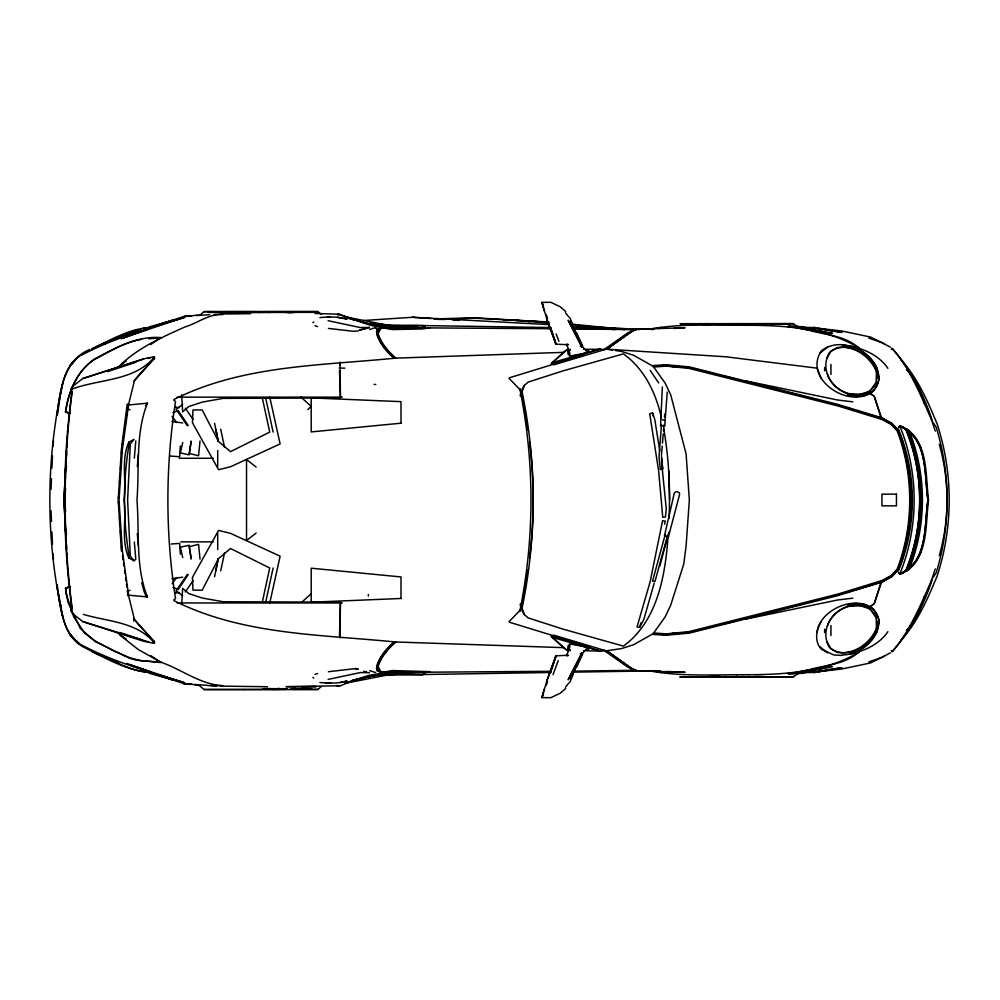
<?xml version="1.0" encoding="UTF-8"?>
<svg xmlns="http://www.w3.org/2000/svg" width="1000" height="1000" viewBox="0 0 1000 1000"><rect width="100%" height="100%" fill="white"/><g stroke="black" fill="none" stroke-linecap="round" stroke-linejoin="round"><path stroke-width="1.5" d="M339.938 637.875L340.438 602.163L223.075 601.737L202.387 598.05L188.85 593.612L182.638 588.325L181.75 603.763M339.5 635.688L340.438 602.163M877.375 621.375C877.85 643.1 846.975 662.475 829.362 647.4C812.862 618.212 858.688 587.362 876.325 616.75M127.463 405.062L147.425 403.188C135.262 433.587 139.525 468.062 136.962 500.062C139.525 532.062 135.262 566.538 147.425 596.938L127.463 595.062M669.075 518.462C670.3 488.413 668.962 458.062 663.637 428.45M877.375 378.625C877.85 356.9 846.975 337.525 829.362 352.6C812.862 381.788 858.688 412.638 876.325 383.25M65.338 492.6L65.5 488.125M153.463 356.9L143.488 358.875L82.863 378.512L72.9 386.138L70.987 389.4L72.1 392.175C62.825 463.762 62.825 536.362 72.1 607.95L70.987 610.725L72.9 613.987L82.863 621.613L143.488 641.25L153.463 643.225M51.025 489.375L51.487 478.688M51.95 468L52.488 455.775M52.888 446.613L53.463 440.85M64.338 500.062L64.488 497.013M64.7 492.45L65.5 475.688M65.788 469.6L66.513 454.363M66.875 446.75L67.237 439.125M662.362 386.987L660.55 425.838L664.725 425.775L667.25 392.075M57.287 415.288C60.888 395.3 60.975 367.938 80.1 355.8M66.487 452.663L63.975 500.062L66.525 549.237M66.8 446.55L67.05 441.962L66.787 446.425M57.013 415.387C59.65 391.213 64.125 359.7 89.825 349.462M66.525 450.887L63.975 500.062L66.487 547.463M180.312 445.988L179.675 456.737L169.775 456M118.488 498.525L119 490.812M119.525 483.1L119.95 476.925M120.463 469.212L120.988 461.5M121.512 453.787L121.825 449.162M68.713 413.462L65.812 411.675C68.388 391.438 77.312 369.812 95.55 358.938C110.125 351.425 124.612 342.088 141.088 339.487M66.125 470.213L66.463 465.737M105.087 343.8L105.825 342.688M661.488 424.712L659.013 456.912L660.3 469.475L662.7 469.038L661.525 456.425M664.463 417.137L664.7 414.05M927.6 503.038C924.237 526.962 927.625 563.55 899.712 573.488L898.487 572.938L902.05 572.875C928.15 559.538 924.388 524.6 927.837 500C924.262 475.325 928.55 437.05 899.712 426.512L898.487 427.062L902.05 427.125C927.237 439.8 924.463 473.137 927.6 496.962M661.475 455.213L662.225 446.125M662.475 443.088L663.225 434M663.487 430.962L663.988 424.9M134.325 542.038L135.8 559.212L134.075 560.75L128.775 557.913L128.837 557.175M134.325 458.088L135.8 440.913M137.287 466.575L138.387 454.4M668.188 535C665.362 574.9 657.913 620.887 623.438 646.112L562.987 629.125L528.225 617.925L524.338 614.6L521.7 609.862C537.025 537.587 537.025 462.413 521.7 390.138L524.338 385.4L528.225 382.075L562.987 370.875L623.438 353.888C644.325 368.775 656.137 393.35 661.413 417.9M200.025 441.012L198.575 455.75L189.275 453.475L191.15 441.938M61.2 392.6L61.388 391.062M127.238 404.113L121.4 449.1L118.2 500.062L121.4 551.025M122.45 444.663L123.075 440.163M123.5 437.163L123.912 434.162M124.55 429.663L124.963 426.662M125.588 422.163L126.013 419.162M126.425 416.175L126.85 413.175M127.475 408.675L128.1 404.175M527.913 569.7L521.763 607.212L524.338 614.6M529.6 557.625C534.375 519.412 534.375 480.588 529.6 442.375M191.088 441.037L189.1 454.888L180.362 452.912L182.738 442.512M900.45 572.375C918.7 526.538 918.7 473.462 900.45 427.625M339.6 365.087L340.062 362.125L340.438 397.95L223.075 398.387L202.387 402.075L188.85 406.512L182.638 411.8L181.688 394.825M520.163 605.312L520.4 603.825M565.7 688.512L560.163 693.263L550.812 697.688L541.888 697.625L547.238 679.712L556.038 655.65L547.112 679.963M568.337 644.987L567.55 649.375L568.475 649.862M70.987 610.725L71.912 608.387C62.225 536.538 62.225 463.575 71.912 391.737L70.987 389.4M583.737 349.275L605.588 349.338L553.825 364.787L551.85 363.988L552.1 362.625L567.112 349.637L570.138 349.575M542.125 696.888L544.163 689.262M214.575 576.8L218.125 558.7M62.925 382.688C45.487 459.475 45.487 540.65 62.925 617.438M215.812 570.862L218.225 558.862M664.613 524.113L665.225 521.112L662.575 520.675L650.088 581.975L637.038 626.912L639.625 627.337L643.863 619.4L654.2 583.15M220.725 570.825L224.575 552.775M903.288 555.575C914.237 514.312 913.787 469.263 897.688 429.4C916.237 473.638 916.237 526.362 897.688 570.6L903.288 555.575C900.925 568.425 891.762 577.163 880.7 582.537L837.487 595.7L689.287 633.125L665.775 635.275L652.362 634.362L654.025 633L666.513 633.862L689.1 631.587L837.8 594.1L881.562 580.625L890.913 575.763L897.188 569.175C913.888 524.95 913.888 475.05 897.188 430.825L890.913 424.237L881.562 419.375L837.8 405.9L689.1 368.413L666.513 366.138L654.025 367L652.362 365.637L665.775 364.725L689.287 366.875L837.487 404.3L880.7 417.463C891.762 422.837 900.925 431.575 903.288 444.425M939.287 555.763C949.587 519.375 949.587 480.625 939.287 444.237M918.238 528.737L912.513 555.325L906.363 570.9M262.25 602.438L269.725 568.013L230.512 548.5L218.575 558.587L202.15 590.225L192.975 590.1L192.425 577.425L218.575 530.4L230.512 533.362L280.125 556.188L269.8 602.8M265.637 602.438L273.113 568.013M569.538 645.238L568.962 649.5M520.037 390.2L520.337 388.913M665.212 534.525L652.55 581.125L655 581.487L667.237 536.712M667.5 536.688L668.55 536.375L679.562 494.588L679.375 492.8L677.225 491.75M659.812 565.913L668.95 532.125M639.625 627.337L640.913 622.863M919.975 554.475L921.287 550M154.012 359.237C155.963 357.362 152.125 356.6 154.562 357.575L154.012 358.688M931.725 581.125C922.887 606.737 910.263 631.587 892.025 651.838C910.275 630.837 920.575 604.663 931.963 579.637M551.237 670.325L555.788 656.325L553.638 663.037M930.738 582.725L935.263 568.9M546.25 685.425L547.55 681.525M584.837 353.212L569.825 356.1L569.575 351.975L566.5 344.225M550.237 673.25L553.513 663.462M553.038 674.65L558.188 660.7M524.338 385.4L521.763 392.788L527.913 430.3M542.8 695.475L543.55 693.462M906.988 571.075C925.562 526.312 925.562 473.688 906.988 428.925M905.875 570.737C924.375 526.188 924.375 473.812 905.875 429.263M905.588 571.188C924.35 526.413 924.35 473.587 905.588 428.812M930.2 584.062L924.7 597.863L923.6 597.25M817.062 631.838C820.938 604.575 871.825 588.962 879.35 621.062L876.762 632.388C868.938 643.863 857.212 655.062 842.412 654.912M898.3 571.087C917.013 526.438 917.013 473.562 898.3 428.913M908.9 569.8C926.9 525.938 926.9 474.062 908.9 430.2M134.075 560.75L130.312 556.188L127.613 500.062L130.312 443.925L134.075 439.375L128.775 442.212C120.825 460.125 126.662 481.125 124.1 500.062C126.662 519 120.825 540 128.775 557.913M569.888 682.175L573.15 674.488M154.012 641.438L154.562 642.537C152.125 643.525 155.963 642.763 154.012 640.875M821.188 621.55C816.15 630.075 814.038 641.675 821.612 649.438L833.863 654.975L841.8 655.4M380.275 658.775L376.5 668.15L376.938 670.788L381.125 672.212M576.625 666.75L583.062 652.763L587.062 648.088M827.4 625.925C832.913 608.725 854.05 600.375 869.987 608.75L876.2 617.987L876.45 628.75C869.688 643.688 853.775 655.062 836.938 652.325L831.025 648.763L826.963 641.925M566.5 655.775L569.575 648.025L569.825 643.9L584.837 646.787M581.95 652.763L568.162 679.775L582.075 652.825L580.188 653.85M541.888 697.625L542.625 696.15M260.1 312.438L261.45 311.663L261.825 312.362M570.438 679L582.438 654.237L581.575 654.912M380.275 341.337L376.5 331.975L376.938 329.325C380.025 327.762 422.45 323.762 381.125 327.612L377.25 334.312L380.875 342.5L391.275 354.875L395.775 358.137L563.55 352.35L567.112 349.637L570.188 349.663M826.963 358.075L831.025 351.238L836.938 347.675C853.775 344.938 869.688 356.312 876.45 371.25L876.2 382.013L869.987 391.25C854.05 399.637 832.9 391.262 827.4 374.075M909.938 626.975L917.625 614.05M736.05 324.35L737.412 323.738L736.912 324.663M873.925 390.387L876.762 386.138L879.35 378.938L876.762 367.612C866.462 349 840.375 336.75 821.612 350.562C801.8 378.85 850.65 411.3 873.925 390.387L870.175 393.338L863.525 395.925M737.775 676.287L736.05 676.35M119.3 367.188L121.025 364.6L126.175 361.112M188.238 574.562L178.2 589.55L172.913 587.375M187.338 574.425L176.05 590.837L182.7 595.65M185.312 591.9L193.175 580.662M154.388 357.15C133.95 381.388 99.438 378.762 71.787 389.15M603.737 650.4L606.45 650.85L621.712 648.512L633.65 644.7L653.162 633.675L665.163 616.875L670.7 605.188L683.75 564.075L686.087 546.163L689.35 500L686.087 453.837L670.7 394.812L665.163 383.125L653.162 366.325L633.65 355.3L621.712 351.488L615.6 350.55M145.7 405.562L147.425 403.188L146.2 403.738M172.075 583.825L176.612 577.65M133.637 381.763L138.2 375.737L153.15 360.037L154.325 358.263L153.338 358.013M118.138 367.375C136.375 348.425 161.188 337.65 184.85 326.987C197.438 323.237 209.288 313.612 222.95 314.438L214.15 314.5M565.475 687.225L569 682.8M887.9 631.65C881.413 641.338 871.1 647.537 860.263 651.287M858.787 347.738L857.675 349.087L850.05 345.825L858.787 347.738C826.237 328.275 786.55 325.55 749.362 325.262C715.8 325.513 681.85 323.038 648.662 329.325M570.138 650.425L567.112 650.362L563.55 647.65L395.775 641.988L391.275 645.25L380.875 657.625L377.25 665.812L381.125 672.513L388.925 672.463M72.1 363.988L75.537 359.925M380.875 657.438L391.275 645.25M69.575 365.763L77.387 357.4M380.262 327.488L377.125 330.925L376.75 334.188C379.862 343.8 386.488 351.863 394.175 358.263L395.775 358.137C388.312 351.525 381.575 343.738 378.288 334.188L378.725 330.988L381.925 327.488L390.112 327.725M723.587 623.975L837.675 594.9L871.462 585.062L881.625 581.675L891.35 576.312L897.688 569.675C914.65 525.138 914.65 474.862 897.688 430.325L891.35 423.688L881.625 418.325L874.488 396.788L870.113 393.212C888.225 380.312 874.688 355.975 858.05 349.212L859.275 348.475C846.213 336 827 335.037 810.35 330.688M150.5 362.562L134.438 380.662L128.713 403.925L122.375 449.288L119 500.062L122.375 550.837L128.713 596.2L134.438 619.462L150.5 637.562M932.825 577.55L936.087 573.112C950.738 525.55 950.738 474.45 936.087 426.887L932.825 422.45M568.538 344.775L555.975 344.162L547.112 320.037M307.838 409.613L311.137 406.325L300.788 397M906.538 630.212L909.812 626.975L917.562 614.05L924.887 597.362L923.475 598.1M906.575 630.3L909.875 627.038L917.562 614.05L924.825 597.425L917.5 614.475L910.113 627.038L906.975 630.075M900.975 640.225C917.712 621.987 927.7 598.688 937.138 576.075C953.213 526.638 953.213 473.363 937.138 423.925C927.7 401.312 917.712 378.013 900.975 359.775M563.55 352.35L551.112 363.988L583.062 355.238M301.938 602.087L311.137 593.8M381.925 672.638L378.725 669.125L378.288 665.925C381.575 656.375 388.312 648.587 395.775 641.988L394.175 641.862C386.488 648.263 379.862 656.312 376.75 665.925L377.125 669.188L380.262 672.638L390.112 672.387M199.537 315.387L204.088 311.663L205.387 311.588L317.825 311.588L321.238 314.375M312.9 689.45L317.825 689.45L321.238 686.65M863.525 604.075L870.113 606.788L874.488 603.212L881.625 581.675L848.575 591.55M568.962 350.5L569.538 354.762M810.35 669.312C827 664.963 846.213 664 859.275 651.525L858.05 650.788C874.688 644.025 888.225 619.688 870.113 606.788L874.175 603.825L881.562 580.625L882.6 581.925L891.712 576.875L898.175 570.163C915.413 525.35 915.413 474.65 898.175 429.837L891.712 423.125L882.6 418.075L881.562 419.375L874.175 396.175L870.175 393.338M819.762 353.275L827.588 347.175M256.15 533.05L246.525 540.5L246.525 459.562L256.15 467.038M606.562 349.4L632.85 330.688L636.725 329.45M664.362 420.363L662.387 419.688M676.3 491.512L674.338 492.987L664.488 535.638L668.55 536.375M603.737 349.6L606.45 349.15L627.8 333.825M312.863 322.688L313.788 322.013M612.55 350.087L606.45 349.15L623.125 337.025M182.7 404.475L176.05 409.275L187.338 425.7M569.763 350.262L568.9 350.2L569.7 349.888M858.05 650.788L863.962 646.787M150.662 344.55L160.975 337.575C136.575 335.812 115.763 347.9 94.925 358.688C77.3 370.65 68.325 391.575 65.388 412.113L70.512 413.15M636.725 670.55L632.85 669.312L606.562 650.6M425.688 672.275L422.425 674.425L395.087 673.438L391.525 671.712L425.688 672.275L391.525 671.712M765.288 676.963L680.05 676.963L792.487 676.963L800.612 672.463M663.75 426.388L664.725 425.775M211.25 685.5L222.95 685.688C200.712 684.725 181.425 669.312 160.85 662.175L141.088 660.638L129.95 657.862L114.25 651.225L95.55 641.188L84.838 633.25L73.7 616.812L66.188 593.862L65.812 588.438L68.713 586.663M631.65 331.55L635.5 329.275L685.037 327.725L674.15 328.462M130.312 443.925L129.025 444.675C122.95 480.275 122.95 519.85 129.025 555.45L130.312 556.188M92.287 349.513L92.163 348.713C109.838 340.462 127.975 329.412 147.7 327.7M424.825 673.538L422.725 674.737L395.4 674.237L393.125 673.375M923.6 402.75L924.887 402.45L930.2 415.938M858.787 652.262L850.05 654.175L857.675 650.913L858.787 652.262C826.237 671.725 786.55 674.45 749.362 674.737C715.8 674.488 681.85 676.963 648.662 670.675L660.788 671.2M890.362 652.825L882.05 657.312L868.763 661.925M636.3 670.3L573.075 671.175M568.475 350.138L567.55 350.625L568.337 355.012M92.163 348.713L116.037 337.762L137.275 329.862M635.562 670.55L634.7 670.975L626.875 666.488L605.462 651.4L608.288 652.025L628.725 666.488L636.237 671.038L637.1 670.612M81.45 355.238C113.925 337.987 149.588 328.038 184.6 317.387L151.8 327.362L182.812 317.7L121.088 338.688L148.45 328.8L123.8 337.762M884.513 656.025L870.662 662.913L842.05 668.95L814.188 672.212M899.587 574.35C928.925 563.562 925.238 525.25 928.525 500C925.238 474.75 928.925 436.438 899.587 425.65M391.525 328.413L395.087 326.688L422.425 325.7L425.688 327.85L391.525 328.413L425.688 327.85M587.587 352.25L579.612 355L570.013 356.413M658.7 328.587L661.413 327.362M583.737 650.725L600.35 651.1L602.388 650.175M269.95 689.287L276.35 689.362L278.712 688.35M651.888 329.75L654.575 328.587L653.9 328.713M96.225 346.688L118.438 337.337L140.9 329.888M566.312 344.775L567.8 344.162M172.913 412.75L178.2 410.575L188.238 425.562M600.35 651.1L551.85 636.013L553.825 635.212L605.588 650.662L600.35 651.1L552.1 637.375L551.112 636.013L563.55 647.65M891.287 349.513L892.513 349.025C910.837 369.588 920.562 395.737 931.963 420.363M315.025 674.425L317.55 673.5M369.675 329.45L375.7 327.55M107.737 371.575L135.9 362.25M82.863 378.512L143.488 359.175M551.85 363.988L600.35 348.9L552.1 362.625M869.987 391.25L859.712 394.45L848.2 393.95M344.975 682.987L365.188 677.138L393.612 673M569.688 359.263L509.637 377.713L509.075 378.387L519.975 389.588C534.625 462.262 534.625 537.737 519.975 610.413L509.075 621.613L509.637 622.288L569.688 640.738M572.663 358.4L580.087 356.262M148.9 326.987L173.837 319.913L149.4 327.85L183.188 316.712L197.9 315.05M369.363 327.425L359.462 330.188L369.363 327.425L360.325 327.55L328.125 320.712M328.125 679.412L360.325 672.575L369.363 672.7M242.712 312.512L251.975 311.825L247.362 312.438M276.35 689.362L279.2 688.587M586.138 649.862L588.725 649.188L588.725 648.263M899.712 573.488L902.05 572.875M732.613 621.7L729.6 622.475L734.163 621.525M659.812 450.962L654.762 419.375L652.6 412.975L649.712 413.713L658.637 470.887L662.763 517.35L665.413 516.987L666.275 508.8L661.5 461.488M153.338 642.113L154.325 641.862L153.275 641.062M716.125 625.8L689.225 632.388L666.15 634.6L653.162 633.675M388.325 327.725L385.737 328.35L392.262 329.575L421.987 328.963L429.988 327.85M319.887 682.55C328.75 683.25 337.863 683.675 346.475 681.075M65.812 411.675L66.612 411.5M347.212 681.075L339.888 682.613M359.025 678.9L387.025 672.7L352.212 680.4M745.9 676.775L752.3 676.838M353.175 680.188L357.55 679.225M808.85 669.638L793.85 672.887L788.138 673.188L812.325 672.45M251.238 312.512L259.05 312.362M718.675 324.412L727.925 323.862L723.312 324.35M270.688 688.587L262.863 688.75M746.312 619L837.487 600.013L852.812 598.162M70.512 586.975L65.388 588.013L67.912 601.987L71.812 610.325M147.55 358.375L150.262 357.85M345.238 683.288L387.025 675.1L550.9 672.5M666.15 634.6L675.212 632.875M815.888 672.212L813.487 672.638L815.088 672.387M270.988 689.287L274.562 688.675M727.188 324.412L744.175 323.913L747.438 324.6M359.012 678.988L364.875 678.062M840.688 668.15L817.925 671.775L842.05 667.712L825.15 670.062M189.1 315.788L183.188 316.712L190.075 315.663M157.887 338.413L160.85 337.95L148.85 338.75M262.925 312.288L270.75 312.438M160.05 338.075L160.85 337.95M863.587 395.438L856.263 396.538L847.212 395.188M127.112 590.837L130.013 590.413M847.212 604.812L856.263 603.462L863.587 604.562M812.875 671.862L815.938 671.413M819.013 670.962L822.087 670.512M171.95 578.725L182.7 577.175M746.95 676.775L749.325 676.45M285.975 686.675L340.562 685.75L353.363 680.337L369.487 675.225L387.537 672.513M174.713 593.138L179.312 592.537M188.787 316.4L191.775 316.038M328.438 671.712L353.425 668.825L358.288 669.188L355.538 668.413M337.4 314.5L339.575 314.25M337.425 314.5C353.05 317.175 367.887 327.25 384.575 327.425M932.525 576.938L933.625 576.812M230.65 312.475L243.6 312.125L228.863 312.488M394.175 358.263C320.3 365.625 241.988 365.25 174.075 399.438L173.775 400.112L175.55 401.525C165.338 466.637 165.338 533.488 175.55 598.6L173.775 600.013L174.075 600.688C241.988 634.875 320.3 634.5 394.175 641.862M287.113 688.975L278.312 688.975L286.038 688.85M196.275 315.55L209.762 314.688M899.912 573.562L902.875 573.325M358.288 330.925L353.425 331.3L328.438 328.413M171.188 544.025L179.675 543.387L180.312 554.138M555.975 655.837L568.538 655.225M653.162 366.325L666.15 365.4L689.225 367.612L716.125 374.2M319.887 317.575C328.975 316.837 338.35 316.438 347.212 319.05M705.225 324.475L719.562 324.1L702 324.487M763.075 676.525L754.275 676.525M363.663 320.5L412.512 317.262L549.462 324.637M427.163 672.45L429.988 671.65L392.262 670.55L385.737 671.775L393.55 672.688M327.262 317.137L330.225 316.962M331.275 683.1L325.788 682.9M291.65 688.688L295.875 688.487M848.2 606.05L859.775 605.55L869.987 608.75M388.913 672.387L382.337 672.288M438.7 319.488L474.125 318.188L548.8 321.975M385.375 674.788L394.738 674.488M433.775 318.95L474.125 317.762L537.863 321.5M382.6 672.475L389.988 672.275M209.013 311.588L204.088 311.663M312.9 689.525L317.825 689.45M395.4 325.887L422.725 325.387L424.825 326.587M729.65 676.712L732.913 676.65M390.6 327.488L393.55 327.438M684.975 323.675L680.05 323.738L792.55 323.612L799.475 327.362M788.863 676.963L793.787 676.9M572.737 672.15L653.888 670.863M255.05 311.663L278.562 311.588M257.938 312.438L313.575 312.362M263.975 312.362L208.337 312.438M250.525 313.7L220.787 314M733.9 324.35L739.925 324.288M148.275 671.975C129.762 671.3 113.225 659.788 96.225 653.438L118.438 662.788M147.7 672.412C124.537 669.587 103.263 656.988 82.562 646.6C62.213 633.837 60.125 606.3 57.013 584.725M301.475 686.737L316.188 686.612L286.9 686.675M555.975 344.162L547.238 320.288L541.888 302.375L550.812 302.312L560.163 306.737L565.7 311.488M254.988 311.588L232.587 311.588M278.5 311.588L317.825 311.588M392.05 672.438L396.725 672.412M427.938 672.188L551.225 671.325M243.412 689.525L204.088 689.525L198.4 684.875M570.188 650.337L567.112 650.362L552.1 637.375M708.475 323.738L793.787 323.675M684.287 324.35L734.45 324.35M739.375 324.288L789.538 324.288M177.1 397.15L342.163 397.15M179.275 458.275L213.263 458.275M180.825 541.85L213.263 541.85M177.1 602.962L342.163 602.962M263.425 688.675L287.05 688.675M290.938 688.675L311.8 688.675M286.275 689.45L243.35 689.525M311.413 689.45L292.137 689.463M504.038 320.025L518.025 320.438L513.387 320.037M392.05 327.675L399.85 327.725M427.938 327.912L551.225 328.713M573.075 328.862L636.3 329.7M289.337 689.525L204.088 689.525M546.737 328.312L549.85 328.338M573.138 328.525L653.913 329.175M713.25 676.5L716.05 676.525M220.787 686.112L267.45 686.737M143.613 328.1L148.275 328.15M612.15 329.475L615.312 329.5M314.962 313.45L339.637 314.25M418.237 325.5L387.025 325.025L346.737 317.125M422.925 325.575L550.9 327.55M572.737 327.887L653.888 329.137M339.15 368.038L344.875 368.162M381.125 327.612L389.988 327.85M381.625 327.525L385.712 327.65M374.1 384.412L375.763 384.475M773.238 324.475L754.275 324.038L768.612 324.412M740.85 676.525L744.112 676.65M570.013 643.587L579.612 645L587.587 647.75M666.85 671.475L685.037 672.275L635.5 670.725L631.65 668.45M294.462 312.475L278.312 312.05L292.65 312.512M206.788 685.288L194.762 684.45M572.8 325.887L639.712 329.5M207.375 685.5L216.725 686M337.125 317.35L346.475 319.05M540.975 321.675L548.75 322.137M606.45 349.15L725.725 356.775L817.062 368.162L821.188 378.45M709.338 676.5L719.375 676.462M412.512 317.262L431.2 318.538M434.312 318.75L445.213 319.5M453 320.037L459.237 320.462M753.125 324.487L746.888 323.8M148.9 673.138L173.837 680.212L149.4 672.275L183.188 683.413L197.9 685.075M766.275 324.412L745.837 323.8M899.912 426.438L902.875 426.675M710.612 676.462L727.987 676.838L724.562 676.513M513.45 320.163L548.987 323.15M572.163 325.1L599.963 327.45M603.05 327.7L612.325 328.488M620.05 329.137L624.688 329.525M522.65 320.85L530.375 321.525M584.425 326.25L587.513 326.512M595.237 327.188L598.325 327.463M604.5 328L610.675 328.537M392.075 327.537L377.062 326.125L344.837 317.2M812.325 327.55L788.138 326.812L793.85 327.113L808.85 330.363M522.65 320.938L528.837 321.525M572.013 324.15L615.275 328.5M619.913 328.963L624.55 329.425M290.312 312.512L269.887 311.737L274.5 312.362M932.525 423.062L933.625 423.188M336.312 685.5L339.637 685.875M814.188 327.788L842.05 331.05L870.662 337.088L884.513 343.975M852.812 401.838L837.487 399.988L746.312 381M174.737 407.05L179.325 407.612M188.787 683.713L191.775 684.087M370.225 322.863L374.812 323.45M377.863 323.85L391.613 325.613M171.988 421.488L182.7 422.938M812.875 328.137L815.938 328.587M819.013 329.038L822.087 329.487M825.15 329.938L842.05 332.413L817.987 328.35L840.688 331.85M393.612 327.125L365.188 322.987L344.975 317.137M127.112 409.275L130.013 409.712M842.412 345.087L850.6 346.312M190.075 684.45L183.188 683.413L189.1 684.338M815.088 327.612L813.487 327.362L815.888 327.788M160.05 662.05L160.85 662.175L138.325 649.562L119.975 635.163L118.138 632.75M157.887 661.712L160.85 662.175M666.15 365.4L675.212 367.125M148.9 642.013L82.863 621.613M734.163 378.475L729.6 377.525L732.613 378.3M65.812 588.438L66.612 588.625M723.587 376.025L837.675 405.1L881.625 418.325L848.575 408.45M83.425 614.412C107.85 621.675 136.988 621.75 154.388 642.975M586.138 350.138L588.725 350.812L588.725 351.737M899.712 426.512L902.05 427.125M551.85 636.013L589.012 646.425M572.663 641.6L580.087 643.737M375.7 672.575L369.675 670.675M119.6 632.475L141.825 639.837M868.763 338.075L882.05 342.688L890.362 347.175M135.738 666.675L182.812 682.425L151.8 672.763L184.6 682.738C149.588 672.087 113.925 662.125 81.45 644.887M129.725 664.562L149.887 671.838L126.7 663.425M315.025 325.7L317.55 326.625M860.263 348.713C871.1 352.463 881.413 358.663 887.9 368.35M569.7 650.113L568.9 649.8L569.763 649.737M891.287 650.487L892.513 650.975M340.962 314.8L353.363 319.788M375.875 328.325L378.7 329.475M566.312 655.225L567.8 655.837M658.7 671.413L661.413 672.638M79.787 643.9C62.062 633.4 62.062 608.612 57.787 590.775M923.475 401.9L924.887 402.638L917.562 385.95L909.875 372.962L906.575 369.7M637.1 329.387L636.237 328.963L628.725 333.512L608.288 347.975L605.462 348.6L626.875 333.512L634.7 329.025L635.562 329.45M80.1 644.325L77.513 643.037L69.575 634.362M580.188 346.15L582.075 347.175L568.162 320.225L581.95 347.238M92.163 651.4L96.163 653.688M863.962 353.212L858.05 349.212M627.8 666.175L606.45 650.85L623.125 662.975M126.175 639.012L121.025 635.525L119.3 632.938M150.662 655.575L160.975 662.55L136.287 660.212L129.7 658.238L94.925 641.438L80.275 628.387L73.125 613.1M312.863 677.438L313.788 678.112M819.762 646.725L827.588 652.825M581.575 345.087L582.438 345.763L570.438 321M870.175 606.663L873.925 609.612M76.775 641L78.987 643.1M153.15 640.075L138.2 624.388L133.637 618.35L133.825 621.188M906.975 369.925L910.113 372.962L917.5 385.525L924.825 402.575L917.562 385.95L909.812 373.025M380.875 342.688L391.275 354.875M70.375 634.113L75.537 640.2M565.475 312.775L569 317.2M172.075 416.3L176.612 422.475M145.7 594.562L147.425 596.938L146.2 596.388L144.037 591.337L141.762 582.663M185.312 408.225L193.175 419.462M650.2 370.387L658.7 382.938M909.938 373.025L917.625 385.95M892.513 349.025L892.025 348.162C910.263 368.413 922.887 393.263 931.725 418.875M541.888 302.375L542.625 303.85M576.625 333.25L583.062 347.238L587.062 351.912M569.888 317.825L573.15 325.513M906.363 429.1L912.513 444.675L918.238 471.262M558.925 341.275L556.138 333.95M542.8 304.525L543.55 306.537M554.987 340.9L551.237 329.675M550.237 326.75L553.513 336.538M546.25 314.575L547.55 318.475M930.738 417.275L935.263 431.1M553.925 337.788L555.788 343.675L555.55 342.812M919.975 445.525L921.287 450M544.163 310.738L542.125 303.113M520.037 609.8L520.337 611.087M340.438 397.95L339.5 370.625M182.738 557.612L180.362 547.212L189.1 545.237L191.088 559.087M269.8 397.325L280.125 443.925L230.512 466.763L218.575 469.725L192.425 422.7L192.975 410.012L202.15 409.9L218.575 441.525L230.512 451.625L269.725 432.113L262.25 397.688M265.637 397.688L273.113 432.113M220.725 429.3L224.575 447.35M216.488 432.587L218.025 440.225M215.812 429.263L218.225 441.262M214.575 423.325L218.125 441.425M520.163 394.688L520.4 396.175M53.463 559.275L52.888 553.513M191.15 558.188L189.275 546.65L198.575 544.375L200.025 559.113M652.6 412.975L653.062 416M122.45 555.462L123.075 559.963M123.5 562.962L123.912 565.962M124.55 570.462L124.963 573.45M125.588 577.95L126.013 580.95M126.425 583.95L126.85 586.95M127.475 591.45L128.1 595.95M61.388 609.062L61.075 604.975M661.513 458.275L662.7 469.038M137.287 533.55L138.387 545.725M128.775 442.212L128.837 442.95M66.125 529.913L66.463 534.388M118.488 501.6L118.9 507.775M119.525 517.025L119.95 523.2M120.463 530.913L120.988 538.625M121.512 546.337L121.825 550.962M66.787 553.7L67.05 558.162L66.8 553.575M57.287 584.837L57.512 589.3M51.025 510.75L51.487 521.438M51.95 532.125L52.488 544.35M669.65 500L668.725 470.825M65.338 507.525L65.5 512M830.962 364.412L830.962 374.5M830.962 625.5L830.962 635.588M824.75 367.6L824.75 370.688M824.75 629.312L824.75 632.4M824.625 367.475L824.625 370.5M824.625 629.5L824.625 632.525M368.325 594.538L368.325 596.013M217.712 450.513L217.712 466.575M217.712 533.538L217.712 549.612M289.163 689.538A57.138 1.2 -1.3 0 1 312.762 689.525M765.113 676.975A57.15 0.95 -1.1 0 1 788.725 676.963M232.763 311.575A57.138 1.2 -1.3 0 1 209.15 311.588M708.713 323.663A57.15 0.95 -1.1 0 1 685.113 323.663M366.838 327.788L363.888 328.725L366.838 327.788M825.738 666.55L793.425 673.562L788.138 673.75L801.062 673.375L832.45 666.675L825.738 666.55M401 423.188L311.2 431.925L311.2 397.887L401 401.65L401 423.188M401 598.475L311.2 602.225L311.2 568.2L401 576.938L401 598.475M832.45 333.325L825.738 333.45L793.425 326.438L788.138 326.25L801.062 326.625L832.45 333.325M896.45 494.15L881.925 494.15L881.925 505.85L896.45 505.85L896.45 494.15M366.838 672.337L363.862 671.413L366.838 672.337"/></g></svg>
